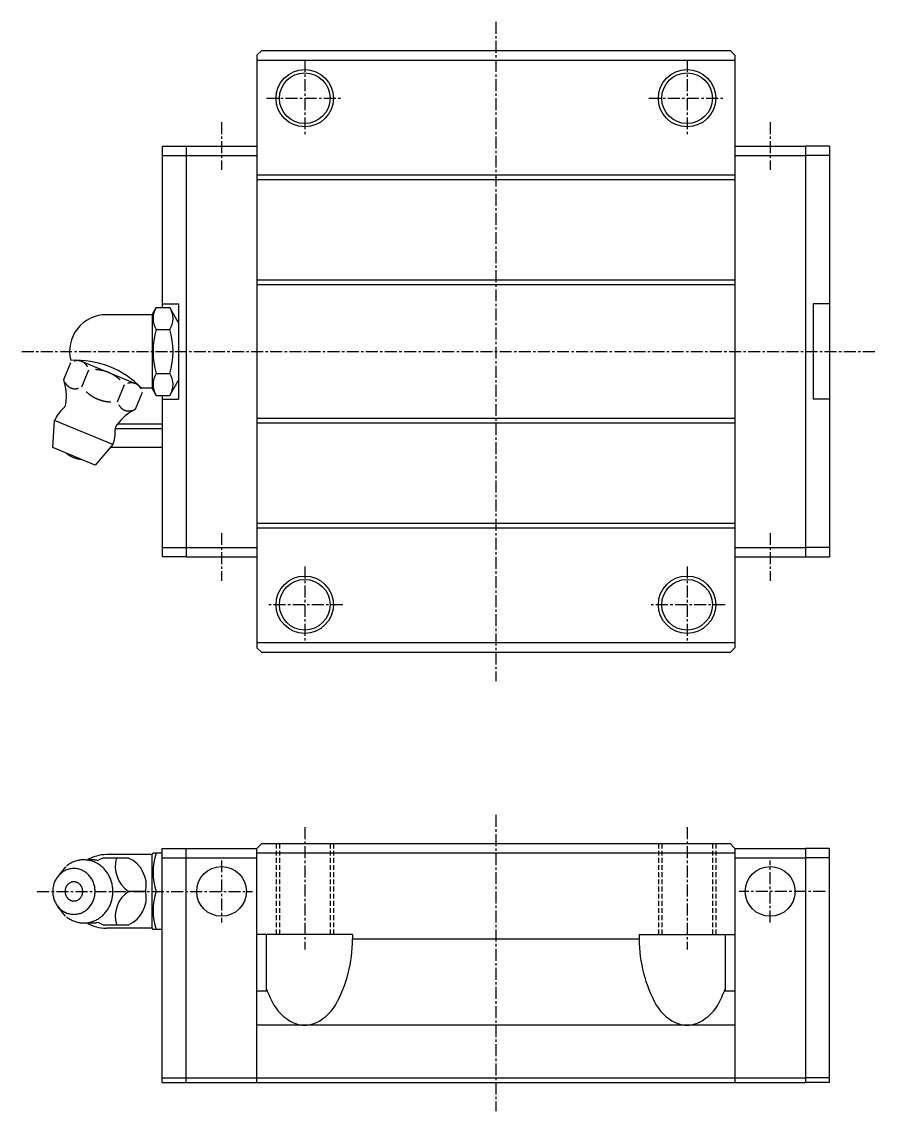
# Model space of a CAD drawing. Extents: x 10 to 195, y 10 to 166.
# Drawn here: x 105.4 to 194.9, y 52 to 166 of the extents above; entities that cross this region are included whole.
import ezdxf

# ---------------------------------------------------------------- set-up
doc = ezdxf.new("R2010")
doc.units = 0
doc.linetypes.add('CENTER', pattern=[2, 1.25, -0.25, 0.25, -0.25])
doc.linetypes.add('DASHED', pattern=[0.75, 0.5, -0.25])
doc.layers.get('0').update_dxf_attribs({"linetype": 'CONTINUOUS'})
doc.layers.add('CENTER', color=1, linetype='CENTER')

msp = doc.modelspace()

# ---------------------------------------------------------------- linework, layer by layer
at = {"color": 7, "linetype": 'CONTINUOUS'}
for p, q in [((130.46666, 162.99989), (129.96666, 162.49989)), ((129.96666, 162.49989), (129.96666, 100.49992)), ((129.96666, 161.9999), (179.96668, 161.9999)), ((130.46666, 162.99989), (179.46668, 162.99989)), ((179.46668, 162.99989), (179.96668, 162.49989)), ((179.96668, 162.49989), (179.96668, 100.49992)), ((120.06667, 152.99992), (120.06667, 136.09991)), ((120.06667, 152.99992), (122.56667, 152.99992)), ((122.56667, 152.99992), (122.56667, 109.99992)), ((122.56667, 152.99992), (129.96666, 152.99992)), ((179.96666, 152.99993), (187.36665, 152.99993)), ((189.86665, 152.99993), (187.36665, 152.99993)), ((187.36665, 152.99992), (187.36665, 109.99992)), ((189.86665, 152.99993), (189.86665, 109.99993)), ((120.06667, 151.99992), (122.56667, 151.99992)), ((122.56667, 151.99992), (129.96666, 151.99992)), ((179.96666, 151.99993), (187.36665, 151.99993)), ((189.86665, 151.99993), (187.36665, 151.99993)), ((129.96666, 149.99992), (179.96668, 149.99992)), ((129.96666, 149.49992), (179.96668, 149.49992)), ((129.96666, 138.99992), (179.96668, 138.99992)), ((129.96666, 138.49992), (179.96668, 138.49992)), ((119.00989, 135.34991), (119.4429, 136.09991)), ((119.4429, 136.09991), (120.84289, 136.09991)), ((120.06667, 136.49992), (121.76665, 136.49992)), ((121.76665, 134.49991), (120.84289, 136.09992)), ((121.76665, 136.49992), (121.76665, 126.49992)), ((188.16666, 136.49993), (188.16666, 126.49993)), ((189.86665, 136.49993), (188.16666, 136.49993)), ((119.00987, 135.34991), (114.21875, 135.34991)), ((119.00989, 135.34991), (119.00989, 127.6499)), ((119.44291, 133.79991), (120.84288, 133.79991)), ((109.76613, 128.56215), (110.51002, 130.35804)), ((117.53707, 128.01892), (111.37055, 130.57318)), ((111.63699, 127.78722), (112.38087, 129.58311)), ((119.4429, 129.19992), (120.84289, 129.19992)), ((115.3787, 126.23735), (116.12258, 128.03324)), ((120.84289, 126.8999), (121.76665, 128.49991)), ((117.24955, 125.46242), (117.99344, 127.2583)), ((119.00987, 127.64992), (117.91363, 127.64992)), ((119.4429, 126.8999), (119.00989, 127.64991)), ((119.44289, 126.89992), (120.8429, 126.89992)), ((120.06667, 126.89992), (120.06667, 109.99992)), ((120.06667, 126.49992), (121.76665, 126.49992)), ((189.86665, 126.49993), (188.16666, 126.49993)), ((108.60101, 121.43764), (108.80276, 124.27652)), ((114.90036, 121.75081), (108.80276, 124.27652)), ((179.96668, 124.49989), (129.96666, 124.49989)), ((115.14412, 123.43255), (120.06667, 123.43255)), ((115.38823, 123.93255), (120.06667, 123.93255)), ((179.96668, 123.99989), (129.96666, 123.99989)), ((113.03562, 119.60075), (108.60101, 121.43763)), ((114.90036, 121.75081), (113.03563, 119.60076)), ((114.68277, 121.49993), (120.06667, 121.49993)), ((179.96668, 113.49989), (129.96666, 113.49989)), ((179.96668, 112.99989), (129.96666, 112.99989)), ((120.06667, 110.99992), (122.56667, 110.99992)), ((122.56667, 110.99992), (129.96666, 110.99992)), ((179.96666, 110.99993), (187.36665, 110.99993)), ((189.86665, 110.99993), (187.36665, 110.99993)), ((122.56667, 109.99992), (120.06667, 109.99992)), ((122.56667, 109.99992), (129.96666, 109.99992)), ((179.96666, 109.99993), (187.36665, 109.99993)), ((187.36665, 109.99993), (189.86665, 109.99993)), ((179.96668, 100.9999), (129.96666, 100.9999)), ((130.46666, 99.99992), (129.96666, 100.49992)), ((179.96668, 100.49992), (179.46668, 99.99992)), ((179.46668, 99.99992), (130.46666, 99.99992)), ((130.46638, 79.99992), (129.96643, 79.49996)), ((130.46638, 79.99992), (179.46642, 79.99992)), ((179.46639, 79.9999), (179.9664, 79.49988)), ((119.00987, 78.84991), (114.21455, 78.84991)), ((119.00987, 78.84992), (119.09647, 78.99992)), ((119.00987, 71.14992), (119.00987, 78.84992)), ((120.06669, 78.99992), (119.09647, 78.99992)), ((120.06669, 54.99992), (120.06669, 79.49992)), ((120.06669, 79.49992), (122.56669, 79.49992)), ((122.56669, 54.99992), (122.56669, 79.49992)), ((122.56669, 79.49992), (129.9667, 79.49992)), ((129.96666, 54.99992), (129.96666, 79.49992)), ((179.96665, 78.99992), (129.96666, 78.99992)), ((179.96665, 79.49992), (179.96665, 54.99992)), ((179.9667, 79.49992), (187.3667, 79.49992)), ((187.3667, 79.49992), (187.3667, 54.99992)), ((189.8667, 79.49992), (187.3667, 79.49992)), ((189.8667, 54.99992), (189.8667, 79.49992)), ((109.94832, 77.57793), (109.14268, 76.5717)), ((113.86557, 78.50732), (116.55002, 78.50732)), ((120.06638, 78.49992), (122.56638, 78.49992)), ((122.56669, 78.49992), (129.9667, 78.49992)), ((179.9667, 78.49992), (187.3667, 78.49992)), ((189.8667, 78.49992), (187.3667, 78.49992)), ((118.33803, 74.99992), (116.54218, 74.99992)), ((119.44289, 74.99992), (120.06669, 74.99992)), ((109.94832, 72.42191), (109.14268, 73.42814)), ((113.86557, 71.49252), (116.55002, 71.49252)), ((119.00987, 71.14991), (114.21875, 71.14991)), ((119.09647, 70.99993), (119.00987, 71.14993)), ((120.06669, 70.99992), (119.09647, 70.99992)), ((139.96657, 70.49992), (129.96657, 70.49992)), ((130.96655, 64.59991), (130.96655, 70.49992)), ((139.96657, 70.49992), (139.96657, 69.99991)), ((169.96658, 69.99992), (139.96657, 69.99992)), ((169.96657, 70.49992), (179.96657, 70.49992)), ((169.96657, 70.49992), (169.96657, 69.99991)), ((178.96658, 70.49992), (178.96658, 64.59991)), ((129.96663, 64.59991), (130.96655, 64.59991)), ((178.96658, 64.59991), (179.96651, 64.59991)), ((179.96665, 60.99997), (129.96666, 60.99997)), ((120.06669, 55.49992), (122.56669, 55.49992)), ((120.06669, 54.99992), (122.56669, 54.99992)), ((122.56669, 55.49992), (129.96666, 55.49992)), ((122.56669, 54.99992), (129.96666, 54.99992)), ((129.96666, 55.49992), (179.96665, 55.49992)), ((129.96666, 54.99992), (179.96665, 54.99992)), ((179.96665, 55.49992), (187.3667, 55.49992)), ((179.96665, 54.99992), (187.3667, 54.99992)), ((189.8667, 55.49992), (187.3667, 55.49992)), ((189.8667, 54.99992), (187.3667, 54.99992))]:
    msp.add_line(p, q, dxfattribs=at)
at = {"color": 3, "linetype": 'DASHED'}
for p, q in [((131.9667, 79.99994), (131.9667, 70.49992)), ((132.3167, 79.99992), (132.3167, 70.49992)), ((137.6167, 79.99992), (137.6167, 70.49992)), ((137.9667, 79.99994), (137.9667, 70.49992)), ((171.9667, 79.99994), (171.9667, 70.49992)), ((172.3167, 79.99992), (172.3167, 70.49992)), ((177.6167, 79.99992), (177.6167, 70.49992)), ((177.9667, 79.99994), (177.9667, 70.49992))]:
    msp.add_line(p, q, dxfattribs=at)
at = {"color": 7, "linetype": 'CONTINUOUS'}
for points in [[(112.243, 129.906, 0), (112.236, 129.918, 0), (112.229, 129.93, 0), (112.222, 129.942, 0), (112.215, 129.954, 0), (112.208, 129.966, 0), (112.2, 129.977, 0), (112.193, 129.989, 0), (112.186, 130, 0), (112.178, 130.012, 0), (112.17, 130.023, 0), (112.163, 130.034, 0), (112.155, 130.045, 0), (112.147, 130.056, 0), (112.139, 130.067, 0), (112.131, 130.077, 0), (112.123, 130.088, 0), (112.115, 130.098, 0), (112.106, 130.109, 0), (112.098, 130.119, 0), (112.09, 130.129, 0), (112.081, 130.139, 0), (112.073, 130.149, 0), (112.064, 130.159, 0), (112.055, 130.169, 0), (112.046, 130.178, 0), (112.037, 130.188, 0), (112.028, 130.197, 0), (112.019, 130.206, 0), (112.01, 130.215, 0), (112.001, 130.224, 0), (111.992, 130.233, 0), (111.982, 130.242, 0), (111.973, 130.251, 0), (111.963, 130.259, 0), (111.954, 130.268, 0), (111.944, 130.276, 0), (111.935, 130.284, 0), (111.925, 130.292, 0), (111.915, 130.3, 0), (111.905, 130.308, 0), (111.895, 130.316, 0), (111.885, 130.323, 0), (111.875, 130.331, 0), (111.865, 130.338, 0), (111.854, 130.345, 0), (111.844, 130.352, 0), (111.834, 130.359, 0), (111.823, 130.366, 0), (111.813, 130.373, 0), (111.802, 130.38, 0), (111.791, 130.386, 0), (111.781, 130.392, 0), (111.77, 130.399, 0), (111.759, 130.405, 0), (111.748, 130.411, 0), (111.737, 130.416, 0), (111.726, 130.422, 0), (111.715, 130.428, 0), (111.704, 130.433, 0), (111.693, 130.438, 0), (111.682, 130.444, 0), (111.67, 130.449, 0), (111.659, 130.454, 0), (111.648, 130.458, 0), (111.636, 130.463, 0), (111.625, 130.468, 0), (111.613, 130.472, 0), (111.601, 130.476, 0), (111.59, 130.48, 0), (111.578, 130.485, 0), (111.566, 130.488, 0), (111.554, 130.492, 0), (111.543, 130.496, 0), (111.531, 130.499, 0), (111.519, 130.503, 0), (111.507, 130.506, 0), (111.495, 130.509, 0), (111.482, 130.512, 0), (111.47, 130.515, 0), (111.458, 130.517, 0), (111.446, 130.52, 0), (111.434, 130.522, 0), (111.421, 130.525, 0), (111.409, 130.527, 0), (111.397, 130.529, 0), (111.384, 130.531, 0), (111.372, 130.533, 0), (111.359, 130.534, 0), (111.347, 130.536, 0), (111.334, 130.537, 0), (111.321, 130.538, 0), (111.309, 130.539, 0), (111.296, 130.54, 0), (111.283, 130.541, 0), (111.271, 130.542, 0), (111.258, 130.542, 0), (111.245, 130.543, 0), (111.232, 130.543, 0), (111.219, 130.543, 0), (111.206, 130.543, 0), (111.193, 130.543, 0), (111.18, 130.543, 0), (111.167, 130.542, 0), (111.154, 130.542, 0), (111.141, 130.541, 0), (111.128, 130.54, 0), (111.115, 130.539, 0), (111.102, 130.538, 0), (111.089, 130.537, 0), (111.076, 130.536, 0), (111.063, 130.534, 0), (111.049, 130.533, 0), (111.036, 130.531, 0), (111.023, 130.529, 0), (111.01, 130.527, 0), (110.996, 130.525, 0), (110.983, 130.523, 0), (110.97, 130.52, 0), (110.956, 130.518, 0), (110.943, 130.515, 0), (110.93, 130.512, 0), (110.916, 130.509, 0), (110.903, 130.506, 0), (110.89, 130.503, 0), (110.876, 130.499, 0), (110.863, 130.496, 0), (110.849, 130.492, 0), (110.836, 130.489, 0)], [(115.648, 128.534, 0), (115.631, 128.55, 0), (115.614, 128.565, 0), (115.597, 128.58, 0), (115.58, 128.595, 0), (115.563, 128.61, 0), (115.546, 128.624, 0), (115.529, 128.639, 0), (115.512, 128.653, 0), (115.494, 128.668, 0), (115.477, 128.682, 0), (115.459, 128.696, 0), (115.442, 128.71, 0), (115.424, 128.724, 0), (115.407, 128.738, 0), (115.389, 128.752, 0), (115.371, 128.766, 0), (115.353, 128.779, 0), (115.335, 128.793, 0), (115.317, 128.806, 0), (115.299, 128.819, 0), (115.281, 128.832, 0), (115.263, 128.846, 0), (115.245, 128.858, 0), (115.227, 128.871, 0), (115.209, 128.884, 0), (115.19, 128.897, 0), (115.172, 128.909, 0), (115.153, 128.922, 0), (115.135, 128.934, 0), (115.116, 128.946, 0), (115.098, 128.958, 0), (115.079, 128.97, 0), (115.06, 128.982, 0), (115.041, 128.994, 0), (115.023, 129.005, 0), (115.004, 129.017, 0), (114.985, 129.028, 0), (114.966, 129.04, 0), (114.947, 129.051, 0), (114.928, 129.062, 0), (114.908, 129.073, 0), (114.889, 129.084, 0), (114.87, 129.095, 0), (114.851, 129.106, 0), (114.831, 129.116, 0), (114.812, 129.127, 0), (114.792, 129.137, 0), (114.773, 129.147, 0), (114.753, 129.157, 0), (114.734, 129.167, 0), (114.714, 129.177, 0), (114.694, 129.187, 0), (114.674, 129.197, 0), (114.655, 129.206, 0), (114.635, 129.216, 0), (114.615, 129.225, 0), (114.595, 129.234, 0), (114.575, 129.244, 0), (114.555, 129.253, 0), (114.535, 129.261, 0), (114.515, 129.27, 0), (114.494, 129.279, 0), (114.474, 129.288, 0), (114.454, 129.296, 0), (114.433, 129.304, 0), (114.413, 129.313, 0), (114.393, 129.321, 0), (114.372, 129.329, 0), (114.352, 129.337, 0), (114.331, 129.345, 0), (114.31, 129.352, 0), (114.29, 129.36, 0), (114.269, 129.367, 0), (114.248, 129.375, 0), (114.228, 129.382, 0), (114.207, 129.389, 0), (114.186, 129.396, 0), (114.165, 129.403, 0), (114.144, 129.41, 0), (114.123, 129.416, 0), (114.102, 129.423, 0), (114.081, 129.429, 0), (114.06, 129.436, 0), (114.038, 129.442, 0), (114.017, 129.448, 0), (113.996, 129.454, 0), (113.975, 129.46, 0), (113.953, 129.466, 0), (113.932, 129.471, 0), (113.911, 129.477, 0), (113.889, 129.482, 0), (113.868, 129.488, 0), (113.846, 129.493, 0), (113.825, 129.498, 0), (113.803, 129.503, 0), (113.781, 129.508, 0), (113.76, 129.512, 0), (113.738, 129.517, 0), (113.716, 129.521, 0), (113.694, 129.526, 0), (113.673, 129.53, 0), (113.651, 129.534, 0), (113.629, 129.538, 0), (113.607, 129.542, 0), (113.585, 129.546, 0), (113.563, 129.55, 0), (113.541, 129.553, 0), (113.519, 129.557, 0), (113.497, 129.56, 0), (113.475, 129.563, 0), (113.452, 129.567, 0), (113.43, 129.57, 0), (113.408, 129.572, 0), (113.386, 129.575, 0), (113.363, 129.578, 0), (113.341, 129.58, 0), (113.319, 129.583, 0), (113.296, 129.585, 0), (113.274, 129.587, 0), (113.251, 129.59, 0), (113.229, 129.591, 0), (113.206, 129.593, 0), (113.184, 129.595, 0), (113.161, 129.597, 0), (113.139, 129.598, 0), (113.116, 129.6, 0), (113.093, 129.601, 0), (113.071, 129.602, 0)], [(109.904, 128.239, 0), (109.911, 128.227, 0), (109.918, 128.215, 0), (109.925, 128.203, 0), (109.932, 128.191, 0), (109.939, 128.18, 0), (109.947, 128.168, 0), (109.954, 128.156, 0), (109.961, 128.145, 0), (109.969, 128.134, 0), (109.977, 128.122, 0), (109.984, 128.111, 0), (109.992, 128.1, 0), (110, 128.089, 0), (110.008, 128.079, 0), (110.016, 128.068, 0), (110.024, 128.057, 0), (110.032, 128.047, 0), (110.041, 128.036, 0), (110.049, 128.026, 0), (110.057, 128.016, 0), (110.066, 128.006, 0), (110.074, 127.996, 0), (110.083, 127.986, 0), (110.092, 127.977, 0), (110.101, 127.967, 0), (110.11, 127.958, 0), (110.119, 127.948, 0), (110.128, 127.939, 0), (110.137, 127.93, 0), (110.146, 127.921, 0), (110.155, 127.912, 0), (110.165, 127.903, 0), (110.174, 127.894, 0), (110.184, 127.886, 0), (110.193, 127.878, 0), (110.203, 127.869, 0), (110.213, 127.861, 0), (110.222, 127.853, 0), (110.232, 127.845, 0), (110.242, 127.837, 0), (110.252, 127.829, 0), (110.262, 127.822, 0), (110.272, 127.814, 0), (110.282, 127.807, 0), (110.293, 127.8, 0), (110.303, 127.793, 0), (110.313, 127.786, 0), (110.324, 127.779, 0), (110.334, 127.772, 0), (110.345, 127.766, 0), (110.356, 127.759, 0), (110.366, 127.753, 0), (110.377, 127.747, 0), (110.388, 127.741, 0), (110.399, 127.735, 0), (110.41, 127.729, 0), (110.421, 127.723, 0), (110.432, 127.718, 0), (110.443, 127.712, 0), (110.454, 127.707, 0), (110.465, 127.702, 0), (110.477, 127.697, 0), (110.488, 127.692, 0), (110.499, 127.687, 0), (110.511, 127.682, 0), (110.522, 127.678, 0), (110.534, 127.673, 0), (110.546, 127.669, 0), (110.557, 127.665, 0), (110.569, 127.661, 0), (110.581, 127.657, 0), (110.593, 127.653, 0), (110.604, 127.649, 0), (110.616, 127.646, 0), (110.628, 127.643, 0), (110.64, 127.639, 0), (110.652, 127.636, 0), (110.665, 127.633, 0), (110.677, 127.631, 0), (110.689, 127.628, 0), (110.701, 127.625, 0), (110.713, 127.623, 0), (110.726, 127.621, 0), (110.738, 127.618, 0), (110.75, 127.616, 0), (110.763, 127.615, 0), (110.775, 127.613, 0), (110.788, 127.611, 0), (110.8, 127.61, 0), (110.813, 127.608, 0), (110.826, 127.607, 0), (110.838, 127.606, 0), (110.851, 127.605, 0), (110.864, 127.604, 0), (110.876, 127.604, 0), (110.889, 127.603, 0), (110.902, 127.603, 0), (110.915, 127.602, 0), (110.928, 127.602, 0), (110.941, 127.602, 0), (110.954, 127.602, 0), (110.967, 127.603, 0), (110.98, 127.603, 0), (110.993, 127.604, 0), (111.006, 127.604, 0), (111.019, 127.605, 0), (111.032, 127.606, 0), (111.045, 127.607, 0), (111.058, 127.608, 0), (111.071, 127.61, 0), (111.084, 127.611, 0), (111.098, 127.613, 0), (111.111, 127.614, 0), (111.124, 127.616, 0), (111.137, 127.618, 0), (111.151, 127.62, 0), (111.164, 127.623, 0), (111.177, 127.625, 0), (111.191, 127.628, 0), (111.204, 127.63, 0), (111.217, 127.633, 0), (111.231, 127.636, 0), (111.244, 127.639, 0), (111.257, 127.642, 0), (111.271, 127.646, 0), (111.284, 127.649, 0), (111.298, 127.653, 0), (111.311, 127.657, 0)], [(117.855, 127.581, 0), (117.848, 127.593, 0), (117.841, 127.605, 0), (117.834, 127.617, 0), (117.827, 127.629, 0), (117.82, 127.641, 0), (117.813, 127.653, 0), (117.806, 127.664, 0), (117.798, 127.675, 0), (117.791, 127.687, 0), (117.783, 127.698, 0), (117.775, 127.709, 0), (117.767, 127.72, 0), (117.76, 127.731, 0), (117.752, 127.742, 0), (117.744, 127.753, 0), (117.735, 127.763, 0), (117.727, 127.774, 0), (117.719, 127.784, 0), (117.711, 127.794, 0), (117.702, 127.804, 0), (117.694, 127.814, 0), (117.685, 127.824, 0), (117.676, 127.834, 0), (117.668, 127.844, 0), (117.659, 127.853, 0), (117.65, 127.863, 0), (117.641, 127.872, 0), (117.632, 127.882, 0), (117.623, 127.891, 0), (117.614, 127.9, 0), (117.604, 127.909, 0), (117.595, 127.917, 0), (117.585, 127.926, 0), (117.576, 127.935, 0), (117.566, 127.943, 0), (117.557, 127.951, 0), (117.547, 127.959, 0), (117.537, 127.967, 0), (117.527, 127.975, 0), (117.518, 127.983, 0), (117.508, 127.991, 0), (117.497, 127.999, 0), (117.487, 128.006, 0), (117.477, 128.013, 0), (117.467, 128.021, 0), (117.457, 128.028, 0), (117.446, 128.035, 0), (117.436, 128.041, 0), (117.425, 128.048, 0), (117.415, 128.055, 0), (117.404, 128.061, 0), (117.393, 128.068, 0), (117.382, 128.074, 0), (117.372, 128.08, 0), (117.361, 128.086, 0), (117.35, 128.092, 0), (117.339, 128.097, 0), (117.328, 128.103, 0), (117.317, 128.108, 0), (117.305, 128.114, 0), (117.294, 128.119, 0), (117.283, 128.124, 0), (117.271, 128.129, 0), (117.26, 128.134, 0), (117.249, 128.138, 0), (117.237, 128.143, 0), (117.226, 128.147, 0), (117.214, 128.152, 0), (117.202, 128.156, 0), (117.191, 128.16, 0), (117.179, 128.164, 0), (117.167, 128.167, 0), (117.155, 128.171, 0), (117.143, 128.174, 0), (117.131, 128.178, 0), (117.119, 128.181, 0), (117.107, 128.184, 0), (117.095, 128.187, 0), (117.083, 128.19, 0), (117.071, 128.193, 0), (117.058, 128.195, 0), (117.046, 128.198, 0), (117.034, 128.2, 0), (117.022, 128.202, 0), (117.009, 128.204, 0), (116.997, 128.206, 0), (116.984, 128.208, 0), (116.972, 128.209, 0), (116.959, 128.211, 0), (116.947, 128.212, 0), (116.934, 128.213, 0), (116.921, 128.214, 0), (116.909, 128.215, 0), (116.896, 128.216, 0), (116.883, 128.217, 0), (116.87, 128.217, 0), (116.858, 128.218, 0), (116.845, 128.218, 0), (116.832, 128.218, 0), (116.819, 128.218, 0), (116.806, 128.218, 0), (116.793, 128.218, 0), (116.78, 128.217, 0), (116.767, 128.217, 0), (116.754, 128.216, 0), (116.741, 128.215, 0), (116.728, 128.215, 0), (116.715, 128.213, 0), (116.702, 128.212, 0), (116.688, 128.211, 0), (116.675, 128.209, 0), (116.662, 128.208, 0), (116.649, 128.206, 0), (116.636, 128.204, 0), (116.622, 128.202, 0), (116.609, 128.2, 0), (116.596, 128.198, 0), (116.582, 128.195, 0), (116.569, 128.193, 0), (116.556, 128.19, 0), (116.542, 128.187, 0), (116.529, 128.184, 0), (116.516, 128.181, 0), (116.502, 128.178, 0), (116.489, 128.175, 0), (116.475, 128.171, 0), (116.462, 128.168, 0), (116.449, 128.164, 0)], [(112.111, 127.286, 0), (112.128, 127.271, 0), (112.145, 127.256, 0), (112.162, 127.241, 0), (112.179, 127.226, 0), (112.196, 127.211, 0), (112.214, 127.196, 0), (112.231, 127.182, 0), (112.248, 127.167, 0), (112.265, 127.153, 0), (112.283, 127.138, 0), (112.3, 127.124, 0), (112.318, 127.11, 0), (112.335, 127.096, 0), (112.353, 127.082, 0), (112.371, 127.068, 0), (112.389, 127.055, 0), (112.406, 127.041, 0), (112.424, 127.028, 0), (112.442, 127.014, 0), (112.46, 127.001, 0), (112.478, 126.988, 0), (112.496, 126.975, 0), (112.515, 126.962, 0), (112.533, 126.949, 0), (112.551, 126.936, 0), (112.569, 126.924, 0), (112.588, 126.911, 0), (112.606, 126.899, 0), (112.625, 126.887, 0), (112.643, 126.874, 0), (112.662, 126.862, 0), (112.681, 126.85, 0), (112.699, 126.838, 0), (112.718, 126.827, 0), (112.737, 126.815, 0), (112.756, 126.803, 0), (112.775, 126.792, 0), (112.794, 126.781, 0), (112.813, 126.769, 0), (112.832, 126.758, 0), (112.851, 126.747, 0), (112.87, 126.736, 0), (112.89, 126.726, 0), (112.909, 126.715, 0), (112.928, 126.704, 0), (112.948, 126.694, 0), (112.967, 126.684, 0), (112.987, 126.673, 0), (113.006, 126.663, 0), (113.026, 126.653, 0), (113.046, 126.643, 0), (113.065, 126.633, 0), (113.085, 126.624, 0), (113.105, 126.614, 0), (113.125, 126.605, 0), (113.145, 126.595, 0), (113.165, 126.586, 0), (113.185, 126.577, 0), (113.205, 126.568, 0), (113.225, 126.559, 0), (113.245, 126.55, 0), (113.265, 126.541, 0), (113.285, 126.533, 0), (113.306, 126.524, 0), (113.326, 126.516, 0), (113.346, 126.508, 0), (113.367, 126.5, 0), (113.387, 126.492, 0), (113.408, 126.484, 0), (113.429, 126.476, 0), (113.449, 126.468, 0), (113.47, 126.461, 0), (113.49, 126.453, 0), (113.511, 126.446, 0), (113.532, 126.439, 0), (113.553, 126.431, 0), (113.574, 126.424, 0), (113.595, 126.418, 0), (113.616, 126.411, 0), (113.637, 126.404, 0), (113.658, 126.398, 0), (113.679, 126.391, 0), (113.7, 126.385, 0), (113.721, 126.379, 0), (113.742, 126.372, 0), (113.764, 126.366, 0), (113.785, 126.361, 0), (113.806, 126.355, 0), (113.828, 126.349, 0), (113.849, 126.344, 0), (113.87, 126.338, 0), (113.892, 126.333, 0), (113.913, 126.328, 0), (113.935, 126.323, 0), (113.957, 126.318, 0), (113.978, 126.313, 0), (114, 126.308, 0), (114.022, 126.303, 0), (114.043, 126.299, 0), (114.065, 126.295, 0), (114.087, 126.29, 0), (114.109, 126.286, 0), (114.131, 126.282, 0), (114.153, 126.278, 0), (114.175, 126.274, 0), (114.197, 126.271, 0), (114.219, 126.267, 0), (114.241, 126.264, 0), (114.263, 126.26, 0), (114.285, 126.257, 0), (114.307, 126.254, 0), (114.329, 126.251, 0), (114.352, 126.248, 0), (114.374, 126.245, 0), (114.396, 126.243, 0), (114.418, 126.24, 0), (114.441, 126.238, 0), (114.463, 126.235, 0), (114.486, 126.233, 0), (114.508, 126.231, 0), (114.531, 126.229, 0), (114.553, 126.227, 0), (114.576, 126.225, 0), (114.598, 126.224, 0), (114.621, 126.222, 0), (114.643, 126.221, 0), (114.666, 126.22, 0), (114.689, 126.218, 0)], [(115.517, 125.914, 0), (115.524, 125.902, 0), (115.531, 125.89, 0), (115.538, 125.878, 0), (115.545, 125.867, 0), (115.552, 125.855, 0), (115.559, 125.843, 0), (115.567, 125.832, 0), (115.574, 125.82, 0), (115.582, 125.809, 0), (115.589, 125.798, 0), (115.597, 125.786, 0), (115.605, 125.775, 0), (115.613, 125.765, 0), (115.621, 125.754, 0), (115.629, 125.743, 0), (115.637, 125.733, 0), (115.645, 125.722, 0), (115.653, 125.712, 0), (115.661, 125.701, 0), (115.67, 125.691, 0), (115.678, 125.681, 0), (115.687, 125.671, 0), (115.696, 125.661, 0), (115.704, 125.652, 0), (115.713, 125.642, 0), (115.722, 125.633, 0), (115.731, 125.623, 0), (115.74, 125.614, 0), (115.749, 125.605, 0), (115.759, 125.596, 0), (115.768, 125.587, 0), (115.777, 125.578, 0), (115.787, 125.57, 0), (115.796, 125.561, 0), (115.806, 125.553, 0), (115.815, 125.544, 0), (115.825, 125.536, 0), (115.835, 125.528, 0), (115.845, 125.52, 0), (115.855, 125.512, 0), (115.865, 125.505, 0), (115.875, 125.497, 0), (115.885, 125.49, 0), (115.895, 125.482, 0), (115.905, 125.475, 0), (115.916, 125.468, 0), (115.926, 125.461, 0), (115.936, 125.454, 0), (115.947, 125.448, 0), (115.958, 125.441, 0), (115.968, 125.434, 0), (115.979, 125.428, 0), (115.99, 125.422, 0), (116.001, 125.416, 0), (116.011, 125.41, 0), (116.022, 125.404, 0), (116.033, 125.398, 0), (116.044, 125.393, 0), (116.056, 125.387, 0), (116.067, 125.382, 0), (116.078, 125.377, 0), (116.089, 125.372, 0), (116.101, 125.367, 0), (116.112, 125.362, 0), (116.124, 125.357, 0), (116.135, 125.353, 0), (116.147, 125.348, 0), (116.158, 125.344, 0), (116.17, 125.34, 0), (116.182, 125.336, 0), (116.193, 125.332, 0), (116.205, 125.328, 0), (116.217, 125.325, 0), (116.229, 125.321, 0), (116.241, 125.318, 0), (116.253, 125.315, 0), (116.265, 125.312, 0), (116.277, 125.309, 0), (116.289, 125.306, 0), (116.301, 125.303, 0), (116.314, 125.3, 0), (116.326, 125.298, 0), (116.338, 125.296, 0), (116.351, 125.294, 0), (116.363, 125.292, 0), (116.375, 125.29, 0), (116.388, 125.288, 0), (116.4, 125.286, 0), (116.413, 125.285, 0), (116.426, 125.283, 0), (116.438, 125.282, 0), (116.451, 125.281, 0), (116.463, 125.28, 0), (116.476, 125.279, 0), (116.489, 125.279, 0), (116.502, 125.278, 0), (116.515, 125.278, 0), (116.527, 125.278, 0), (116.54, 125.277, 0), (116.553, 125.277, 0), (116.566, 125.278, 0), (116.579, 125.278, 0), (116.592, 125.278, 0), (116.605, 125.279, 0), (116.618, 125.279, 0), (116.631, 125.28, 0), (116.644, 125.281, 0), (116.657, 125.282, 0), (116.671, 125.283, 0), (116.684, 125.285, 0), (116.697, 125.286, 0), (116.71, 125.288, 0), (116.723, 125.29, 0), (116.737, 125.291, 0), (116.75, 125.293, 0), (116.763, 125.296, 0), (116.776, 125.298, 0), (116.79, 125.3, 0), (116.803, 125.303, 0), (116.816, 125.306, 0), (116.83, 125.308, 0), (116.843, 125.311, 0), (116.857, 125.314, 0), (116.87, 125.318, 0), (116.883, 125.321, 0), (116.897, 125.324, 0), (116.91, 125.328, 0), (116.924, 125.332, 0)], [(110.041, 72.345, 0), (110.126, 72.279, 0), (110.214, 72.2163, 0), (110.304, 72.1568, 0), (110.395, 72.1008, 0), (110.488, 72.0482, 0), (110.583, 71.999, 0), (110.68, 71.9535, 0), (110.777, 71.9116, 0), (110.876, 71.8733, 0), (110.976, 71.8388, 0), (111.078, 71.808, 0), (111.18, 71.781, 0), (111.283, 71.7579, 0), (111.386, 71.7386, 0), (111.49, 71.7232, 0), (111.595, 71.7116, 0), (111.7, 71.704, 0), (111.805, 71.7003, 0), (111.91, 71.7005, 0), (112.015, 71.7047, 0), (112.12, 71.7127, 0), (112.224, 71.7247, 0), (112.329, 71.7406, 0), (112.432, 71.7603, 0), (112.535, 71.7839, 0), (112.637, 71.8113, 0), (112.738, 71.8425, 0), (112.838, 71.8775, 0), (112.937, 71.9161, 0), (113.035, 71.9585, 0), (113.131, 72.0044, 0), (113.225, 72.0539, 0), (113.318, 72.1069, 0), (113.41, 72.1634, 0), (113.499, 72.2232, 0), (113.586, 72.2863, 0), (113.672, 72.3527, 0), (113.755, 72.4222, 0), (113.836, 72.4947, 0), (113.915, 72.5703, 0), (113.991, 72.6487, 0), (114.064, 72.7299, 0), (114.135, 72.8138, 0), (114.204, 72.9003, 0), (114.269, 72.9894, 0), (114.332, 73.0808, 0), (114.391, 73.1745, 0), (114.448, 73.2703, 0), (114.502, 73.3682, 0), (114.552, 73.4681, 0), (114.599, 73.5698, 0), (114.643, 73.6731, 0), (114.684, 73.7781, 0), (114.721, 73.8845, 0), (114.755, 73.9922, 0), (114.785, 74.1011, 0), (114.812, 74.2111, 0), (114.835, 74.3221, 0), (114.855, 74.4338, 0), (114.871, 74.5462, 0), (114.884, 74.6592, 0), (114.893, 74.7725, 0), (114.899, 74.8862, 0), (114.9, 74.9999, 0), (114.899, 75.1137, 0), (114.893, 75.2273, 0), (114.884, 75.3407, 0), (114.871, 75.4536, 0), (114.855, 75.566, 0), (114.835, 75.6778, 0), (114.812, 75.7887, 0), (114.785, 75.8987, 0), (114.755, 76.0076, 0), (114.721, 76.1154, 0), (114.684, 76.2218, 0), (114.643, 76.3267, 0), (114.599, 76.4301, 0), (114.552, 76.5318, 0), (114.502, 76.6316, 0), (114.448, 76.7295, 0), (114.391, 76.8254, 0), (114.332, 76.9191, 0), (114.269, 77.0105, 0), (114.204, 77.0995, 0), (114.135, 77.186, 0), (114.064, 77.2699, 0), (113.991, 77.3512, 0), (113.915, 77.4296, 0), (113.836, 77.5051, 0), (113.755, 77.5777, 0), (113.672, 77.6472, 0), (113.586, 77.7135, 0), (113.499, 77.7766, 0), (113.41, 77.8365, 0), (113.318, 77.8929, 0), (113.225, 77.9459, 0), (113.131, 77.9954, 0), (113.035, 78.0414, 0), (112.937, 78.0837, 0), (112.838, 78.1224, 0), (112.738, 78.1573, 0), (112.637, 78.1885, 0), (112.535, 78.216, 0), (112.432, 78.2395, 0), (112.329, 78.2593, 0), (112.224, 78.2751, 0), (112.12, 78.2871, 0), (112.015, 78.2952, 0), (111.91, 78.2993, 0), (111.805, 78.2995, 0), (111.7, 78.2958, 0), (111.595, 78.2882, 0), (111.49, 78.2767, 0), (111.386, 78.2613, 0), (111.283, 78.242, 0), (111.18, 78.2188, 0), (111.078, 78.1918, 0), (110.976, 78.161, 0), (110.876, 78.1265, 0), (110.777, 78.0883, 0), (110.68, 78.0463, 0), (110.583, 78.0008, 0), (110.488, 77.9517, 0), (110.395, 77.8991, 0), (110.304, 77.843, 0), (110.214, 77.7835, 0), (110.126, 77.7208, 0), (110.041, 77.6548, 0)], [(113.225, 78.2526, 0), (113.218, 78.2539, 0), (113.211, 78.2552, 0), (113.204, 78.2565, 0), (113.197, 78.2577, 0), (113.19, 78.2589, 0), (113.183, 78.2602, 0), (113.176, 78.2613, 0), (113.169, 78.2625, 0), (113.162, 78.2637, 0), (113.155, 78.2648, 0), (113.148, 78.2659, 0), (113.141, 78.267, 0), (113.134, 78.2681, 0), (113.127, 78.2692, 0), (113.119, 78.2702, 0), (113.112, 78.2712, 0), (113.105, 78.2722, 0), (113.098, 78.2732, 0), (113.091, 78.2742, 0), (113.084, 78.2752, 0), (113.077, 78.2761, 0), (113.07, 78.277, 0), (113.063, 78.2779, 0), (113.056, 78.2788, 0), (113.048, 78.2797, 0), (113.041, 78.2805, 0), (113.034, 78.2813, 0), (113.027, 78.2822, 0), (113.02, 78.283, 0), (113.013, 78.2837, 0), (113.006, 78.2845, 0), (112.999, 78.2852, 0), (112.992, 78.2859, 0), (112.984, 78.2866, 0), (112.977, 78.2873, 0), (112.97, 78.288, 0), (112.963, 78.2886, 0), (112.956, 78.2893, 0), (112.949, 78.2899, 0), (112.942, 78.2905, 0), (112.934, 78.2911, 0), (112.927, 78.2916, 0), (112.92, 78.2922, 0), (112.913, 78.2927, 0), (112.906, 78.2932, 0), (112.899, 78.2937, 0), (112.892, 78.2941, 0), (112.885, 78.2946, 0), (112.877, 78.295, 0), (112.87, 78.2954, 0), (112.863, 78.2958, 0), (112.856, 78.2962, 0), (112.849, 78.2966, 0), (112.842, 78.2969, 0), (112.835, 78.2972, 0), (112.827, 78.2975, 0), (112.82, 78.2978, 0), (112.813, 78.2981, 0), (112.806, 78.2983, 0), (112.799, 78.2986, 0), (112.792, 78.2988, 0), (112.784, 78.299, 0), (112.777, 78.2991, 0), (112.77, 78.2993, 0), (112.763, 78.2994, 0), (112.756, 78.2996, 0), (112.749, 78.2997, 0), (112.742, 78.2998, 0), (112.734, 78.2998, 0), (112.727, 78.2999, 0), (112.72, 78.2999, 0), (112.713, 78.2999, 0), (112.706, 78.2999, 0), (112.699, 78.2999, 0), (112.691, 78.2999, 0), (112.684, 78.2998, 0), (112.677, 78.2997, 0), (112.67, 78.2996, 0), (112.663, 78.2995, 0), (112.656, 78.2994, 0), (112.649, 78.2992, 0), (112.641, 78.2991, 0), (112.634, 78.2989, 0), (112.627, 78.2987, 0), (112.62, 78.2984, 0), (112.613, 78.2982, 0), (112.606, 78.2979, 0), (112.599, 78.2977, 0), (112.591, 78.2974, 0), (112.584, 78.2971, 0), (112.577, 78.2967, 0), (112.57, 78.2964, 0), (112.563, 78.296, 0), (112.556, 78.2956, 0), (112.549, 78.2952, 0), (112.541, 78.2948, 0), (112.534, 78.2944, 0), (112.527, 78.2939, 0), (112.52, 78.2934, 0), (112.513, 78.2929, 0), (112.506, 78.2924, 0), (112.499, 78.2919, 0), (112.491, 78.2913, 0), (112.484, 78.2908, 0), (112.477, 78.2902, 0), (112.47, 78.2896, 0), (112.463, 78.289, 0), (112.456, 78.2883, 0), (112.449, 78.2877, 0), (112.441, 78.287, 0), (112.434, 78.2863, 0), (112.427, 78.2856, 0), (112.42, 78.2848, 0), (112.413, 78.2841, 0), (112.406, 78.2833, 0), (112.399, 78.2825, 0), (112.392, 78.2817, 0), (112.385, 78.2809, 0), (112.377, 78.2801, 0), (112.37, 78.2792, 0), (112.363, 78.2784, 0), (112.356, 78.2775, 0), (112.349, 78.2765, 0), (112.342, 78.2756, 0), (112.335, 78.2747, 0), (112.328, 78.2737, 0), (112.321, 78.2727, 0), (112.314, 78.2717, 0)], [(110.818, 72.5999, 0), (110.927, 72.6028, 0), (111.036, 72.6115, 0), (111.144, 72.6259, 0), (111.251, 72.646, 0), (111.357, 72.6718, 0), (111.462, 72.7033, 0), (111.565, 72.7402, 0), (111.667, 72.7826, 0), (111.766, 72.8303, 0), (111.864, 72.8833, 0), (111.958, 72.9414, 0), (112.05, 73.0044, 0), (112.139, 73.0722, 0), (112.225, 73.1447, 0), (112.307, 73.2216, 0), (112.386, 73.3029, 0), (112.461, 73.3882, 0), (112.532, 73.4774, 0), (112.599, 73.5702, 0), (112.662, 73.6666, 0), (112.72, 73.7661, 0), (112.774, 73.8686, 0), (112.823, 73.9738, 0), (112.867, 74.0815, 0), (112.906, 74.1914, 0), (112.94, 74.3032, 0), (112.969, 74.4168, 0), (112.993, 74.5317, 0), (113.012, 74.6478, 0), (113.025, 74.7647, 0), (113.033, 74.8822, 0), (113.036, 74.9999, 0), (113.033, 75.1177, 0), (113.025, 75.2352, 0), (113.012, 75.3521, 0), (112.993, 75.4681, 0), (112.969, 75.5831, 0), (112.94, 75.6966, 0), (112.906, 75.8085, 0), (112.867, 75.9184, 0), (112.823, 76.0261, 0), (112.774, 76.1313, 0), (112.72, 76.2338, 0), (112.662, 76.3333, 0), (112.599, 76.4296, 0), (112.532, 76.5225, 0), (112.461, 76.6117, 0), (112.386, 76.697, 0), (112.307, 76.7782, 0), (112.225, 76.8551, 0), (112.139, 76.9276, 0), (112.05, 76.9954, 0), (111.958, 77.0585, 0), (111.864, 77.1165, 0), (111.766, 77.1695, 0), (111.667, 77.2172, 0), (111.565, 77.2596, 0), (111.462, 77.2966, 0), (111.357, 77.328, 0), (111.251, 77.3538, 0), (111.144, 77.3739, 0), (111.036, 77.3884, 0), (110.927, 77.397, 0), (110.818, 77.3999, 0), (110.71, 77.397, 0), (110.601, 77.3884, 0), (110.493, 77.3739, 0), (110.386, 77.3538, 0), (110.28, 77.328, 0), (110.175, 77.2966, 0), (110.071, 77.2596, 0), (109.97, 77.2172, 0), (109.87, 77.1695, 0), (109.773, 77.1165, 0), (109.678, 77.0585, 0), (109.586, 76.9954, 0), (109.497, 76.9276, 0), (109.412, 76.8551, 0), (109.329, 76.7782, 0), (109.25, 76.697, 0), (109.175, 76.6117, 0), (109.104, 76.5225, 0), (109.037, 76.4296, 0), (108.975, 76.3333, 0), (108.916, 76.2338, 0), (108.863, 76.1313, 0), (108.814, 76.0261, 0), (108.77, 75.9184, 0), (108.731, 75.8085, 0), (108.696, 75.6966, 0), (108.667, 75.5831, 0), (108.644, 75.4681, 0), (108.625, 75.3521, 0), (108.612, 75.2352, 0), (108.604, 75.1177, 0), (108.601, 74.9999, 0), (108.604, 74.8822, 0), (108.612, 74.7647, 0), (108.625, 74.6478, 0), (108.644, 74.5317, 0), (108.667, 74.4168, 0), (108.696, 74.3032, 0), (108.731, 74.1914, 0), (108.77, 74.0815, 0), (108.814, 73.9738, 0), (108.863, 73.8686, 0), (108.916, 73.7661, 0), (108.975, 73.6666, 0), (109.037, 73.5702, 0), (109.104, 73.4774, 0), (109.175, 73.3882, 0), (109.25, 73.3029, 0), (109.329, 73.2216, 0), (109.412, 73.1447, 0), (109.497, 73.0722, 0), (109.586, 73.0044, 0), (109.678, 72.9414, 0), (109.773, 72.8833, 0), (109.87, 72.8303, 0), (109.97, 72.7826, 0), (110.071, 72.7402, 0), (110.175, 72.7033, 0), (110.28, 72.6718, 0), (110.386, 72.646, 0), (110.493, 72.6259, 0), (110.601, 72.6115, 0), (110.71, 72.6028, 0), (110.818, 72.5999, 0)], [(110.818, 73.9999, 0), (110.864, 74.0011, 0), (110.909, 74.0047, 0), (110.954, 74.0107, 0), (110.999, 74.0191, 0), (111.043, 74.0299, 0), (111.087, 74.043, 0), (111.13, 74.0584, 0), (111.172, 74.076, 0), (111.213, 74.0959, 0), (111.254, 74.118, 0), (111.293, 74.1422, 0), (111.332, 74.1685, 0), (111.369, 74.1967, 0), (111.404, 74.2269, 0), (111.439, 74.259, 0), (111.472, 74.2928, 0), (111.503, 74.3284, 0), (111.532, 74.3655, 0), (111.56, 74.4042, 0), (111.586, 74.4444, 0), (111.611, 74.4858, 0), (111.633, 74.5285, 0), (111.653, 74.5724, 0), (111.672, 74.6172, 0), (111.688, 74.663, 0), (111.702, 74.7096, 0), (111.715, 74.7569, 0), (111.724, 74.8048, 0), (111.732, 74.8532, 0), (111.738, 74.9019, 0), (111.741, 74.9509, 0), (111.742, 74.9999, 0), (111.741, 75.049, 0), (111.738, 75.0979, 0), (111.732, 75.1466, 0), (111.724, 75.195, 0), (111.715, 75.2429, 0), (111.702, 75.2902, 0), (111.688, 75.3368, 0), (111.672, 75.3826, 0), (111.653, 75.4275, 0), (111.633, 75.4713, 0), (111.611, 75.514, 0), (111.586, 75.5555, 0), (111.56, 75.5956, 0), (111.532, 75.6343, 0), (111.503, 75.6715, 0), (111.472, 75.707, 0), (111.439, 75.7409, 0), (111.404, 75.7729, 0), (111.369, 75.8031, 0), (111.332, 75.8314, 0), (111.293, 75.8576, 0), (111.254, 75.8818, 0), (111.213, 75.9039, 0), (111.172, 75.9238, 0), (111.13, 75.9415, 0), (111.087, 75.9569, 0), (111.043, 75.9699, 0), (110.999, 75.9807, 0), (110.954, 75.9891, 0), (110.909, 75.9951, 0), (110.864, 75.9987, 0), (110.818, 75.9999, 0), (110.773, 75.9987, 0), (110.728, 75.9951, 0), (110.683, 75.9891, 0), (110.638, 75.9807, 0), (110.594, 75.9699, 0), (110.55, 75.9569, 0), (110.507, 75.9415, 0), (110.465, 75.9238, 0), (110.423, 75.9039, 0), (110.383, 75.8818, 0), (110.343, 75.8576, 0), (110.305, 75.8314, 0), (110.268, 75.8031, 0), (110.232, 75.7729, 0), (110.198, 75.7409, 0), (110.165, 75.707, 0), (110.134, 75.6715, 0), (110.104, 75.6343, 0), (110.076, 75.5956, 0), (110.05, 75.5555, 0), (110.026, 75.514, 0), (110.004, 75.4713, 0), (109.983, 75.4275, 0), (109.965, 75.3826, 0), (109.948, 75.3368, 0), (109.934, 75.2902, 0), (109.922, 75.2429, 0), (109.912, 75.195, 0), (109.904, 75.1466, 0), (109.899, 75.0979, 0), (109.896, 75.049, 0), (109.894, 74.9999, 0), (109.896, 74.9509, 0), (109.899, 74.9019, 0), (109.904, 74.8532, 0), (109.912, 74.8048, 0), (109.922, 74.7569, 0), (109.934, 74.7096, 0), (109.948, 74.663, 0), (109.965, 74.6172, 0), (109.983, 74.5724, 0), (110.004, 74.5285, 0), (110.026, 74.4858, 0), (110.05, 74.4444, 0), (110.076, 74.4042, 0), (110.104, 74.3655, 0), (110.134, 74.3284, 0), (110.165, 74.2928, 0), (110.198, 74.259, 0), (110.232, 74.2269, 0), (110.268, 74.1967, 0), (110.305, 74.1685, 0), (110.343, 74.1422, 0), (110.383, 74.118, 0), (110.423, 74.0959, 0), (110.465, 74.076, 0), (110.507, 74.0584, 0), (110.55, 74.043, 0), (110.594, 74.0299, 0), (110.638, 74.0191, 0), (110.683, 74.0107, 0), (110.728, 74.0047, 0), (110.773, 74.0011, 0), (110.818, 73.9999, 0)], [(112.314, 71.7281, 0), (112.321, 71.7271, 0), (112.328, 71.7261, 0), (112.335, 71.7252, 0), (112.342, 71.7242, 0), (112.349, 71.7233, 0), (112.356, 71.7224, 0), (112.363, 71.7215, 0), (112.37, 71.7206, 0), (112.377, 71.7198, 0), (112.385, 71.7189, 0), (112.392, 71.7181, 0), (112.399, 71.7173, 0), (112.406, 71.7165, 0), (112.413, 71.7157, 0), (112.42, 71.715, 0), (112.427, 71.7143, 0), (112.434, 71.7136, 0), (112.441, 71.7129, 0), (112.449, 71.7122, 0), (112.456, 71.7115, 0), (112.463, 71.7109, 0), (112.47, 71.7103, 0), (112.477, 71.7097, 0), (112.484, 71.7091, 0), (112.491, 71.7085, 0), (112.499, 71.708, 0), (112.506, 71.7074, 0), (112.513, 71.7069, 0), (112.52, 71.7064, 0), (112.527, 71.7059, 0), (112.534, 71.7055, 0), (112.541, 71.705, 0), (112.549, 71.7046, 0), (112.556, 71.7042, 0), (112.563, 71.7038, 0), (112.57, 71.7035, 0), (112.577, 71.7031, 0), (112.584, 71.7028, 0), (112.591, 71.7025, 0), (112.599, 71.7022, 0), (112.606, 71.7019, 0), (112.613, 71.7016, 0), (112.62, 71.7014, 0), (112.627, 71.7012, 0), (112.634, 71.701, 0), (112.641, 71.7008, 0), (112.649, 71.7006, 0), (112.656, 71.7005, 0), (112.663, 71.7003, 0), (112.67, 71.7002, 0), (112.677, 71.7001, 0), (112.684, 71.7, 0), (112.691, 71.7, 0), (112.699, 71.6999, 0), (112.706, 71.6999, 0), (112.713, 71.6999, 0), (112.72, 71.6999, 0), (112.727, 71.7, 0), (112.734, 71.7, 0), (112.742, 71.7001, 0), (112.749, 71.7002, 0), (112.756, 71.7003, 0), (112.763, 71.7004, 0), (112.77, 71.7005, 0), (112.777, 71.7007, 0), (112.784, 71.7009, 0), (112.792, 71.7011, 0), (112.799, 71.7013, 0), (112.806, 71.7015, 0), (112.813, 71.7018, 0), (112.82, 71.702, 0), (112.827, 71.7023, 0), (112.835, 71.7026, 0), (112.842, 71.7029, 0), (112.849, 71.7033, 0), (112.856, 71.7036, 0), (112.863, 71.704, 0), (112.87, 71.7044, 0), (112.877, 71.7048, 0), (112.885, 71.7053, 0), (112.892, 71.7057, 0), (112.899, 71.7062, 0), (112.906, 71.7067, 0), (112.913, 71.7072, 0), (112.92, 71.7077, 0), (112.927, 71.7082, 0), (112.934, 71.7088, 0), (112.942, 71.7094, 0), (112.949, 71.71, 0), (112.956, 71.7106, 0), (112.963, 71.7112, 0), (112.97, 71.7118, 0), (112.977, 71.7125, 0), (112.984, 71.7132, 0), (112.992, 71.7139, 0), (112.999, 71.7146, 0), (113.006, 71.7154, 0), (113.013, 71.7161, 0), (113.02, 71.7169, 0), (113.027, 71.7177, 0), (113.034, 71.7185, 0), (113.041, 71.7193, 0), (113.048, 71.7202, 0), (113.056, 71.721, 0), (113.063, 71.7219, 0), (113.07, 71.7228, 0), (113.077, 71.7237, 0), (113.084, 71.7247, 0), (113.091, 71.7256, 0), (113.098, 71.7266, 0), (113.105, 71.7276, 0), (113.112, 71.7286, 0), (113.119, 71.7296, 0), (113.127, 71.7307, 0), (113.134, 71.7317, 0), (113.141, 71.7328, 0), (113.148, 71.7339, 0), (113.155, 71.735, 0), (113.162, 71.7362, 0), (113.169, 71.7373, 0), (113.176, 71.7385, 0), (113.183, 71.7397, 0), (113.19, 71.7409, 0), (113.197, 71.7421, 0), (113.204, 71.7434, 0), (113.211, 71.7446, 0), (113.218, 71.7459, 0), (113.225, 71.7472, 0)]]:
    msp.add_polyline3d(points, dxfattribs=at)
at = {"color": 3, "linetype": 'CONTINUOUS'}
for centre in [(134.9667, 157.99997), (174.9667, 157.99997), (134.9667, 104.99985), (174.9667, 104.99985)]:
    msp.add_circle(centre, 3, dxfattribs=at)
at = {"color": 7, "linetype": 'CONTINUOUS'}
for centre, radius in [((134.9667, 157.99997), 2.65), ((174.9667, 157.99997), 2.65), ((134.9667, 104.99985), 2.65), ((174.9667, 104.99985), 2.65), ((126.26669, 74.99992), 2.6), ((183.6667, 74.99992), 2.6)]:
    msp.add_circle(centre, radius, dxfattribs=at)
for centre, radius, start, end in [((121.17849, 134.94992), 2.08201, 146.47182, 213.5286), ((119.1073, 134.94992), 2.08201, 326.47139, 33.52817), ((114.21665, 131.49992), 3.85, 89.968762, 194.04723), ((126.90485, 131.49992), 7.80837, 162.86914, 197.13084), ((113.38094, 131.49992), 7.80837, 342.86914, 17.13084), ((111.00966, 120.98113), 9.59883, 44.007273, 93.152491), ((121.17849, 128.0499), 2.08201, 146.47133, 213.52761), ((119.1073, 128.0499), 2.08201, 326.47237, 33.52862), ((104.03338, 126.79144), 6, 352.73345, 17.16478), ((111.85156, 123.01367), 3.3, 130.44869, 157.49996), ((109.19162, 126.13371), 0.8, 310.44873, 352.73339), ((120.05113, 120.15666), 6, 117.83518, 142.26651), ((111.85156, 123.01367), 3.3, 337.50005, 4.55131), ((115.93863, 123.339), 0.8, 142.26662, 184.55122), ((111.99907, 123.36978), 3.2, 232.12322, 262.87666), ((114.21665, 74.99991), 3.85, 89.968762, 121.61585), ((125.04298, 76.99992), 5.94651, 160.3465, 199.65353), ((111.16087, 83.86312), 6, 290.5447, 296.79398), ((118.3174, 77.63346), 3.17599, 164.02917, 236.01673), ((115.22057, 75.60683), 3.17599, 348.98351, 65.3755), ((118.3174, 72.36639), 3.17599, 123.98327, 195.97083), ((115.22057, 74.39302), 3.17599, 294.6245, 11.01649), ((125.04299, 72.99992), 5.94651, 160.3465, 199.65353), ((114.21665, 74.99994), 3.85, 238.38415, 270.03124), ((111.16087, 66.13672), 6, 63.206024, 69.455304), ((125.76712, 69.99991), 14.19961, 330.952454, 359.999939), ((184.16622, 69.99991), 14.19961, 180.000061, 209.047546), ((144.16635, 69.99989), 14.19961, 201.6292344, 209.047424), ((165.76699, 69.99989), 14.19961, 330.952576, 338.3707656), ((135.73148, 65.46393), 4.62517, 210.657883, 249.32489), ((134.20197, 65.46393), 4.62517, 290.674988, 329.34198), ((175.73137, 65.46393), 4.62517, 210.65802, 249.325012), ((174.20186, 65.46393), 4.62517, 290.67511, 329.342117), ((134.96672, 63.82495), 2.82504, 252.101089, 270.000031), ((134.96672, 63.82495), 2.82504, 270.000031, 287.898773), ((174.96662, 63.82495), 2.82504, 252.101227, 269.999969), ((174.96662, 63.82495), 2.82504, 269.999969, 287.898911)]:
    msp.add_arc(centre, radius, start, end, dxfattribs=at)
at = {"layer": 'CENTER', "color": 1, "linetype": 'CENTER'}
for p, q in [((154.96667, 165.99989), (154.96667, 96.99992)), ((134.9667, 161.99997), (134.9667, 153.99997)), ((174.9667, 161.99997), (174.9667, 153.99997)), ((130.9667, 157.99997), (138.9667, 157.99997)), ((170.9667, 157.99997), (178.9667, 157.99997)), ((126.26667, 155.4999), (126.26667, 150.4999)), ((183.66668, 155.4999), (183.66668, 150.4999)), ((105.36665, 131.49992), (194.86665, 131.49992)), ((126.26667, 112.49993), (126.26667, 107.49993)), ((183.66668, 112.49993), (183.66668, 107.49993)), ((134.9667, 108.99985), (134.9667, 100.99985)), ((174.9667, 108.99985), (174.9667, 100.99985)), ((138.9667, 104.99985), (130.9667, 104.99985)), ((178.9667, 104.99985), (170.9667, 104.99985)), ((154.96667, 82.99992), (154.96667, 51.99992)), ((134.9667, 81.72258), (134.9667, 68.90674)), ((174.9667, 81.72258), (174.9667, 68.90674)), ((126.26669, 78.24992), (126.26669, 71.74992)), ((183.6667, 71.74992), (183.6667, 78.24992)), ((106.99009, 74.99992), (129.51669, 74.99992)), ((189.41776, 74.99992), (180.4167, 74.99992))]:
    msp.add_line(p, q, dxfattribs=at)

doc.saveas('drawing.dxf')
